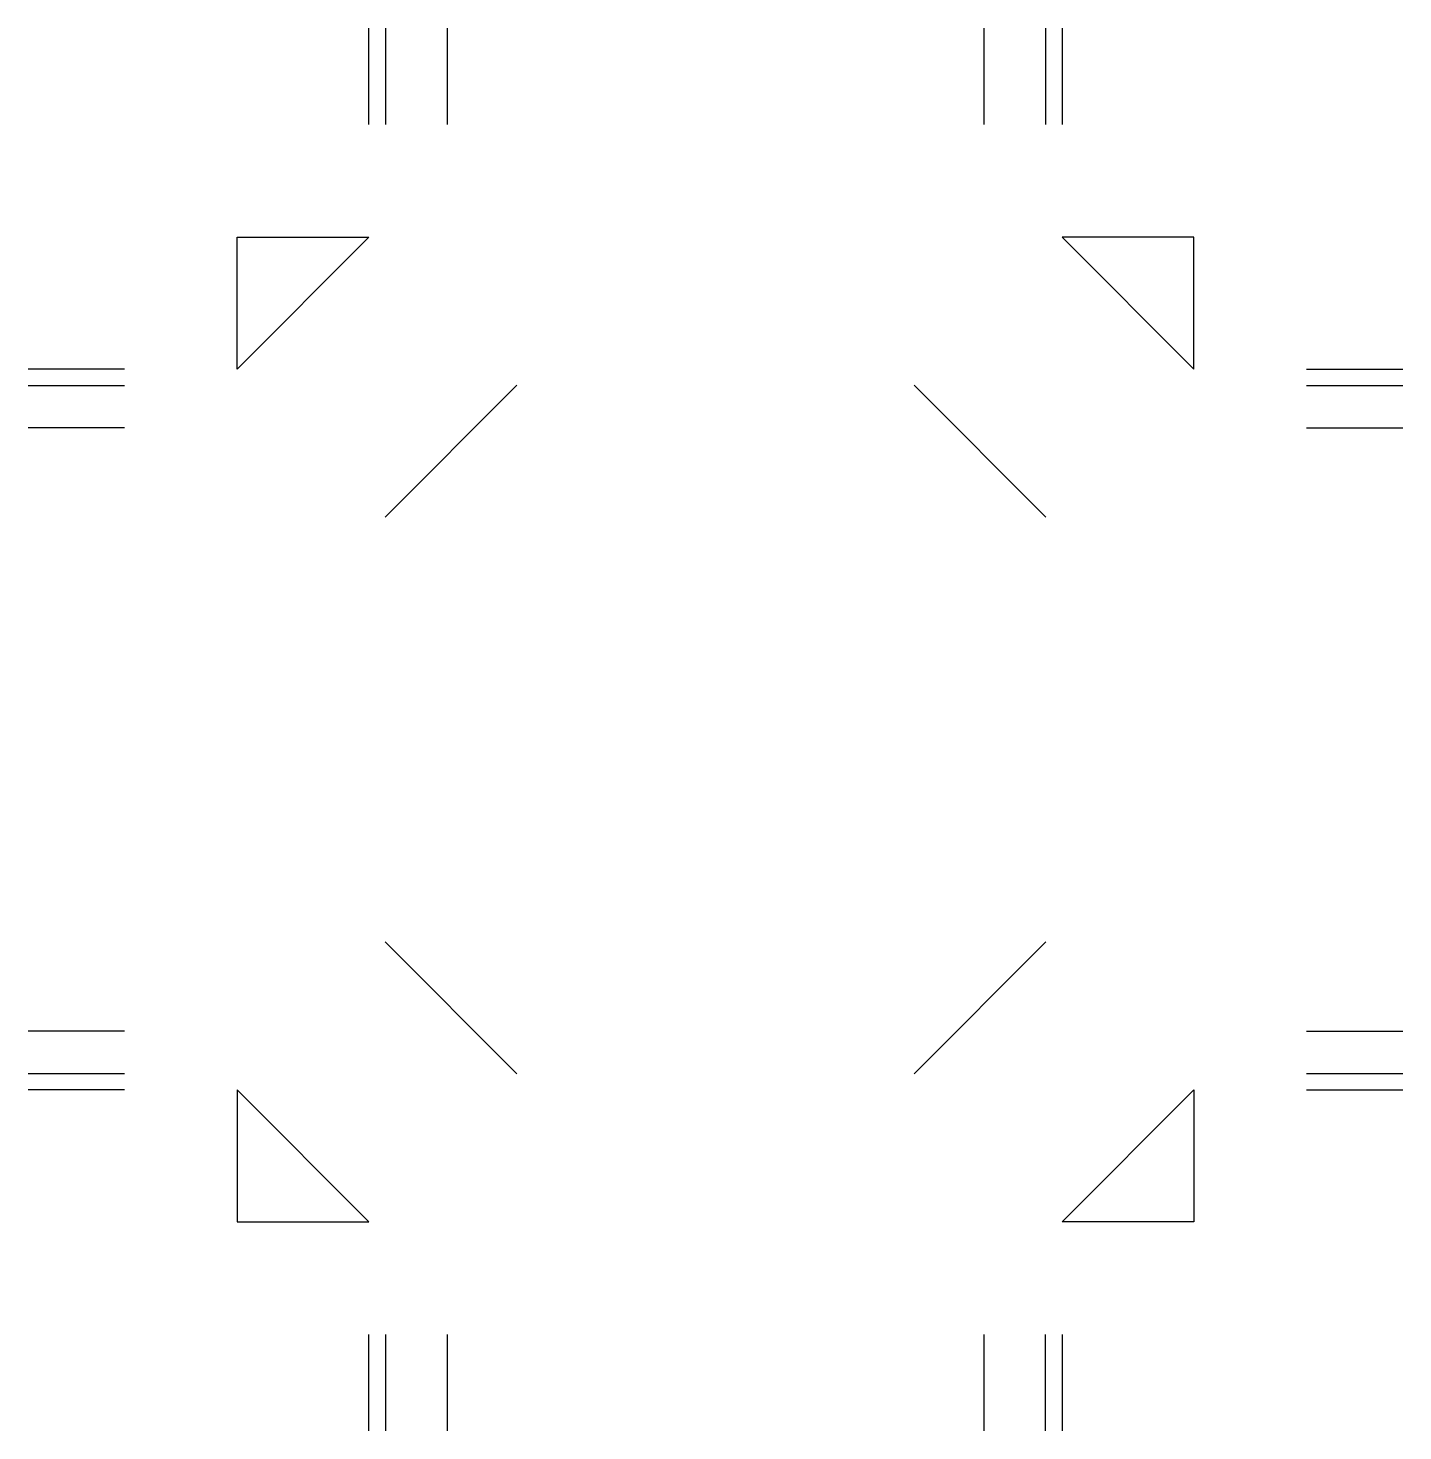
# Model space of a CAD drawing. Extents: x 25 to 274, y 60 to 315.
import ezdxf

# ---------------------------------------------------------------- set-up
doc = ezdxf.new("R2010")
doc.units = 0
doc.layers.add('Layer_1', color=7, linetype='CONTINUOUS')

msp = doc.modelspace()

# ---------------------------------------------------------------- linework, layer by layer
at = {"layer": 'Layer_1', "color": 1}
for points in [[(86.626492, 297.274876), (86.626492, 314.774876)], [(89.626491, 314.774876), (89.626491, 297.274876)], [(100.80649, 314.774876), (100.80649, 297.274876)], [(198.34497, 314.774876), (198.34497, 297.274876)], [(209.52497, 314.774876), (209.52497, 297.274876)], [(212.52497, 314.774876), (212.52497, 297.274876)], [(42.205678, 252.854062), (42.205678, 252.854062), (24.705678, 252.854062)], [(256.94578, 252.854062), (274.44578, 252.854062)], [(24.705678, 249.85406), (42.205678, 249.85406)], [(256.94578, 249.85406), (274.44578, 249.85406)], [(42.205678, 242.204062), (24.705678, 242.204062)], [(256.94578, 242.204062), (274.44578, 242.204062)], [(42.205678, 132.60558), (24.705678, 132.60558)], [(256.94578, 132.60558), (274.44578, 132.60558)], [(24.705678, 124.95558), (42.205678, 124.95558)], [(256.94578, 124.95558), (274.44578, 124.95558)], [(42.205678, 121.95558), (24.705678, 121.95558)], [(256.94578, 121.95558), (274.44578, 121.95558)], [(86.626492, 60.03478), (86.626492, 77.53477)], [(89.626491, 77.53477), (89.626491, 60.03478)], [(100.80649, 77.53477), (100.80649, 60.03478)], [(198.34497, 77.53477), (198.34497, 60.03478)], [(209.52497, 60.03478), (209.52497, 77.53477)], [(212.52497, 77.53477), (212.52497, 77.53477), (212.52497, 60.03478)]]:
    msp.add_lwpolyline(points, dxfattribs=at)
for points in [[(62.705677, 252.854062), (62.705677, 276.774877), (86.626492, 276.774877)], [(236.44579, 252.854062), (236.44579, 276.774877), (212.52497, 276.774877)], [(86.626492, 98.03477), (86.626492, 98.03477), (62.705677, 121.95558), (62.705677, 98.03477)], [(236.44579, 121.95558), (236.44579, 98.03477), (212.52497, 98.03477)]]:
    msp.add_lwpolyline(points, close=True, dxfattribs=at)
at = {"layer": 'Layer_1', "color": 5}
for points in [[(89.575734, 225.984005), (89.575734, 225.984005), (113.49655, 249.904818)], [(185.65491, 249.904818), (209.57573, 225.984005)], [(113.49655, 124.90483), (113.49655, 124.90483), (89.575734, 148.82564)], [(209.57573, 148.82564), (185.65491, 124.90483)]]:
    msp.add_lwpolyline(points, dxfattribs=at)

doc.saveas('drawing.dxf')
